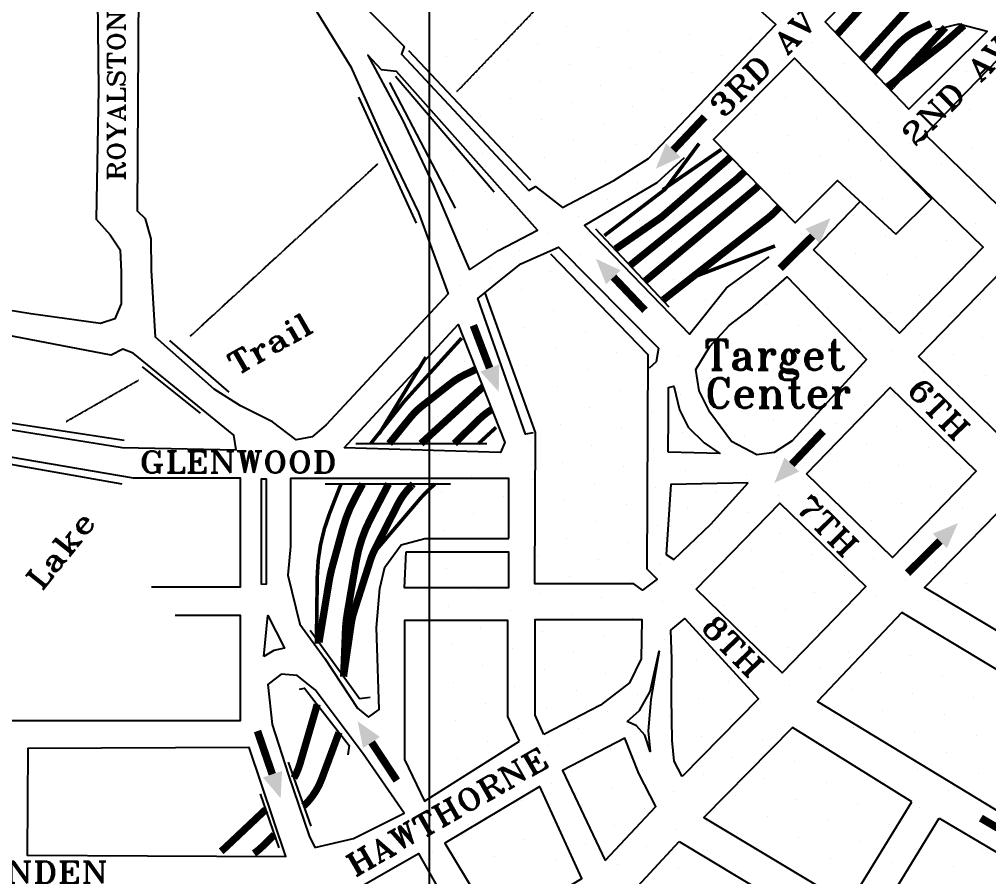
# Model space of a CAD drawing. Extents: x -273 to 22785, y -15 to 12122.
# Drawn here: x 2718 to 5382, y 6280 to 8636 of the extents above; entities that cross this region are included whole.
import ezdxf

# ---------------------------------------------------------------- set-up
doc = ezdxf.new("R2010")
doc.units = 0
doc.linetypes.add('HIDDEN', pattern=[0.375, 0.25, -0.125])
doc.linetypes.add('HIDDEN_2', pattern=[0.1875, 0.125, -0.0625])
doc.layers.get('0').update_dxf_attribs({"linetype": 'CONTINUOUS'})
for name, color, linetype in [('BORDER_AND_TITLE_INFORMATI', 5, 'CONTINUOUS'), ('FREEWAYS', 2, 'CONTINUOUS'), ('HYPERLINK_REGIONS', 253, 'CONTINUOUS'), ('RAIL_ROADS', 3, 'HIDDEN_2'), ('STREET_CURBS', 7, 'CONTINUOUS'), ('STREET_NAMES', 7, 'CONTINUOUS'), ('TEXT_LABELS_AND_DIRECTIONS', 1, 'HIDDEN'), ('TRAFFIC_DIRECTION_ARROW', 7, 'CONTINUOUS')]:
    doc.layers.add(name, color=color, linetype=linetype)
doc.styles.add('ROMAN_60', font='romant.shx', dxfattribs={"height": 60})

# ---------------------------------------------------------------- blocks, each defined once
blk = doc.blocks.new('*X5')
at = {"color": 0}
for p, q in [((4054, 8627.2), (4054, 8627.2)), ((4222.6, 8616.3), (4222.6, 8616.3)), ((4391.3, 8605.5), (4391.3, 8605.5)), ((4809.8, 8630.6), (4809.8, 8630.6)), ((4978.5, 8619.7), (4978.5, 8619.7)), ((5147.1, 8608.8), (5147.1, 8608.8)), ((3972.8, 8580.3), (3972.8, 8580.3)), ((4560, 8594.6), (4560, 8594.6)), ((4728.6, 8583.7), (4728.6, 8583.7)), ((5315.8, 8597.9), (5315.8, 8597.9)), ((4141.5, 8569.5), (4141.5, 8569.5)), ((4310.1, 8558.6), (4310.1, 8558.6)), ((4897.3, 8572.8), (4897.3, 8572.8)), ((5065.9, 8561.9), (5065.9, 8561.9)), ((3891.6, 8533.5), (3891.6, 8533.5)), ((4478.8, 8547.7), (4478.8, 8547.7)), ((4647.4, 8536.8), (4647.4, 8536.8)), ((4816.1, 8525.9), (4816.1, 8525.9)), ((5234.6, 8551.1), (5234.6, 8551.1)), ((4060.3, 8522.6), (4060.3, 8522.6)), ((4228.9, 8511.7), (4228.9, 8511.7)), ((4397.6, 8500.8), (4397.6, 8500.8)), ((4984.7, 8515.1), (4984.7, 8515.1)), ((5153.4, 8504.2), (5153.4, 8504.2)), ((3979.1, 8475.7), (3979.1, 8475.7)), ((4566.2, 8489.9), (4566.2, 8489.9)), ((4734.9, 8479.1), (4734.9, 8479.1)), ((5322.1, 8493.3), (5322.1, 8493.3)), ((4147.7, 8464.8), (4147.7, 8464.8)), ((4316.4, 8453.9), (4316.4, 8453.9)), ((4903.6, 8468.2), (4903.6, 8468.2)), ((5072.2, 8457.3), (5072.2, 8457.3)), ((5240.9, 8446.4), (5240.9, 8446.4)), ((3897.9, 8428.8), (3897.9, 8428.8)), ((4485, 8443.1), (4485, 8443.1)), ((4653.7, 8432.2), (4653.7, 8432.2)), ((4822.4, 8421.3), (4822.4, 8421.3)), ((4066.5, 8418), (4066.5, 8418)), ((4235.2, 8407.1), (4235.2, 8407.1)), ((4403.9, 8396.2), (4403.9, 8396.2)), ((4991, 8410.4), (4991, 8410.4)), ((5159.7, 8399.6), (5159.7, 8399.6)), ((3985.4, 8371.1), (3985.4, 8371.1)), ((4572.5, 8385.3), (4572.5, 8385.3)), ((4741.2, 8374.4), (4741.2, 8374.4)), ((5328.3, 8388.7), (5328.3, 8388.7)), ((4154, 8360.2), (4154, 8360.2)), ((4322.7, 8349.3), (4322.7, 8349.3)), ((4491.3, 8338.4), (4491.3, 8338.4)), ((4909.8, 8363.6), (4909.8, 8363.6)), ((5078.5, 8352.7), (5078.5, 8352.7)), ((5247.2, 8341.8), (5247.2, 8341.8)), ((3904.2, 8324.2), (3904.2, 8324.2)), ((4072.8, 8313.3), (4072.8, 8313.3)), ((4660, 8327.6), (4660, 8327.6)), ((4828.6, 8316.7), (4828.6, 8316.7)), ((4241.5, 8302.4), (4241.5, 8302.4)), ((4410.1, 8291.6), (4410.1, 8291.6)), ((4997.3, 8305.8), (4997.3, 8305.8)), ((5166, 8294.9), (5166, 8294.9)), ((3991.6, 8266.4), (3991.6, 8266.4)), ((4578.8, 8280.7), (4578.8, 8280.7)), ((4747.5, 8269.8), (4747.5, 8269.8)), ((4916.1, 8258.9), (4916.1, 8258.9)), ((5334.6, 8284.1), (5334.6, 8284.1)), ((4160.3, 8255.6), (4160.3, 8255.6)), ((4329, 8244.7), (4329, 8244.7)), ((4497.6, 8233.8), (4497.6, 8233.8)), ((5084.8, 8248.1), (5084.8, 8248.1)), ((5253.4, 8237.2), (5253.4, 8237.2)), ((3910.4, 8219.6), (3910.4, 8219.6)), ((4079.1, 8208.7), (4079.1, 8208.7)), ((4666.3, 8222.9), (4666.3, 8222.9)), ((4834.9, 8212.1), (4834.9, 8212.1)), ((4247.8, 8197.8), (4247.8, 8197.8)), ((4416.4, 8186.9), (4416.4, 8186.9)), ((5003.6, 8201.2), (5003.6, 8201.2)), ((5172.2, 8190.3), (5172.2, 8190.3)), ((5340.9, 8179.4), (5340.9, 8179.4)), ((3997.9, 8161.8), (3997.9, 8161.8)), ((4585.1, 8176.1), (4585.1, 8176.1)), ((4753.7, 8165.2), (4753.7, 8165.2)), ((4922.4, 8154.3), (4922.4, 8154.3)), ((4166.6, 8150.9), (4166.6, 8150.9)), ((4335.2, 8140.1), (4335.2, 8140.1)), ((4503.9, 8129.2), (4503.9, 8129.2)), ((5091.1, 8143.4), (5091.1, 8143.4)), ((5259.7, 8132.6), (5259.7, 8132.6)), ((3916.7, 8114.9), (3916.7, 8114.9)), ((4085.4, 8104.1), (4085.4, 8104.1)), ((4672.5, 8118.3), (4672.5, 8118.3)), ((4841.2, 8107.4), (4841.2, 8107.4)), ((4254, 8093.2), (4254, 8093.2)), ((4422.7, 8082.3), (4422.7, 8082.3)), ((5009.9, 8096.6), (5009.9, 8096.6)), ((5178.5, 8085.7), (5178.5, 8085.7)), ((5347.2, 8074.8), (5347.2, 8074.8)), ((4004.2, 8057.2), (4004.2, 8057.2)), ((4172.9, 8046.3), (4172.9, 8046.3)), ((4591.4, 8071.4), (4591.4, 8071.4)), ((4760, 8060.6), (4760, 8060.6)), ((4928.7, 8049.7), (4928.7, 8049.7)), ((4341.5, 8035.4), (4341.5, 8035.4)), ((4510.2, 8024.6), (4510.2, 8024.6)), ((5097.3, 8038.8), (5097.3, 8038.8)), ((5266, 8027.9), (5266, 8027.9)), ((3923, 8010.3), (3923, 8010.3)), ((4091.7, 7999.4), (4091.7, 7999.4)), ((4678.8, 8013.7), (4678.8, 8013.7)), ((4847.5, 8002.8), (4847.5, 8002.8)), ((5016.1, 7991.9), (5016.1, 7991.9)), ((4260.3, 7988.6), (4260.3, 7988.6)), ((4429, 7977.7), (4429, 7977.7)), ((4597.6, 7966.8), (4597.6, 7966.8)), ((5184.8, 7981.1), (5184.8, 7981.1)), ((5353.5, 7970.2), (5353.5, 7970.2)), ((4010.5, 7952.6), (4010.5, 7952.6)), ((4179.1, 7941.7), (4179.1, 7941.7)), ((4766.3, 7955.9), (4766.3, 7955.9)), ((4935, 7945.1), (4935, 7945.1)), ((4347.8, 7930.8), (4347.8, 7930.8)), ((4516.5, 7919.9), (4516.5, 7919.9)), ((5103.6, 7934.2), (5103.6, 7934.2)), ((5272.3, 7923.3), (5272.3, 7923.3)), ((3929.3, 7905.7), (3929.3, 7905.7)), ((4097.9, 7894.8), (4097.9, 7894.8)), ((4685.1, 7909.1), (4685.1, 7909.1)), ((4853.8, 7898.2), (4853.8, 7898.2)), ((5022.4, 7887.3), (5022.4, 7887.3)), ((3848.1, 7858.8), (3848.1, 7858.8)), ((4266.6, 7883.9), (4266.6, 7883.9)), ((4435.3, 7873.1), (4435.3, 7873.1)), ((4603.9, 7862.2), (4603.9, 7862.2)), ((5191.1, 7876.4), (5191.1, 7876.4)), ((5359.7, 7865.5), (5359.7, 7865.5)), ((4016.8, 7847.9), (4016.8, 7847.9)), ((4185.4, 7837.1), (4185.4, 7837.1)), ((4772.6, 7851.3), (4772.6, 7851.3)), ((4941.2, 7840.4), (4941.2, 7840.4)), ((4354.1, 7826.2), (4354.1, 7826.2)), ((4522.7, 7815.3), (4522.7, 7815.3)), ((5109.9, 7829.6), (5109.9, 7829.6)), ((5278.6, 7818.7), (5278.6, 7818.7)), ((3935.6, 7801.1), (3935.6, 7801.1)), ((4104.2, 7790.2), (4104.2, 7790.2)), ((4272.9, 7779.3), (4272.9, 7779.3)), ((4691.4, 7804.4), (4691.4, 7804.4)), ((4860, 7793.6), (4860, 7793.6)), ((5028.7, 7782.7), (5028.7, 7782.7)), ((3854.4, 7754.2), (3854.4, 7754.2)), ((4441.5, 7768.4), (4441.5, 7768.4)), ((4610.2, 7757.6), (4610.2, 7757.6)), ((5197.4, 7771.8), (5197.4, 7771.8)), ((5366, 7760.9), (5366, 7760.9)), ((4023, 7743.3), (4023, 7743.3)), ((4191.7, 7732.4), (4191.7, 7732.4)), ((4778.9, 7746.7), (4778.9, 7746.7)), ((4947.5, 7735.8), (4947.5, 7735.8)), ((4360.4, 7721.6), (4360.4, 7721.6)), ((4529, 7710.7), (4529, 7710.7)), ((4697.7, 7699.8), (4697.7, 7699.8)), ((5116.2, 7724.9), (5116.2, 7724.9)), ((5284.8, 7714), (5284.8, 7714)), ((3941.8, 7696.4), (3941.8, 7696.4)), ((4110.5, 7685.6), (4110.5, 7685.6)), ((4279.2, 7674.7), (4279.2, 7674.7)), ((4866.3, 7688.9), (4866.3, 7688.9)), ((5035, 7678), (5035, 7678)), ((3860.7, 7649.6), (3860.7, 7649.6)), ((4447.8, 7663.8), (4447.8, 7663.8)), ((4616.5, 7652.9), (4616.5, 7652.9)), ((5203.6, 7667.2), (5203.6, 7667.2)), ((5372.3, 7656.3), (5372.3, 7656.3)), ((4029.3, 7638.7), (4029.3, 7638.7)), ((4198, 7627.8), (4198, 7627.8)), ((4785.1, 7642.1), (4785.1, 7642.1)), ((4953.8, 7631.2), (4953.8, 7631.2)), ((5122.5, 7620.3), (5122.5, 7620.3)), ((4366.6, 7616.9), (4366.6, 7616.9)), ((4535.3, 7606.1), (4535.3, 7606.1)), ((4704, 7595.2), (4704, 7595.2)), ((5291.1, 7609.4), (5291.1, 7609.4)), ((3948.1, 7591.8), (3948.1, 7591.8)), ((4116.8, 7580.9), (4116.8, 7580.9)), ((4285.4, 7570.1), (4285.4, 7570.1)), ((4872.6, 7584.3), (4872.6, 7584.3)), ((5041.3, 7573.4), (5041.3, 7573.4)), ((3866.9, 7544.9), (3866.9, 7544.9)), ((4454.1, 7559.2), (4454.1, 7559.2)), ((4622.8, 7548.3), (4622.8, 7548.3)), ((5209.9, 7562.5), (5209.9, 7562.5)), ((5378.6, 7551.7), (5378.6, 7551.7)), ((4035.6, 7534.1), (4035.6, 7534.1)), ((4204.3, 7523.2), (4204.3, 7523.2)), ((4791.4, 7537.4), (4791.4, 7537.4)), ((4960.1, 7526.5), (4960.1, 7526.5)), ((5128.7, 7515.7), (5128.7, 7515.7)), ((3954.4, 7487.2), (3954.4, 7487.2)), ((4372.9, 7512.3), (4372.9, 7512.3)), ((4541.6, 7501.4), (4541.6, 7501.4)), ((4710.2, 7490.5), (4710.2, 7490.5)), ((5297.4, 7504.8), (5297.4, 7504.8)), ((4123.1, 7476.3), (4123.1, 7476.3)), ((4291.7, 7465.4), (4291.7, 7465.4)), ((4878.9, 7479.7), (4878.9, 7479.7)), ((5047.5, 7468.8), (5047.5, 7468.8)), ((3873.2, 7440.3), (3873.2, 7440.3)), ((4460.4, 7454.6), (4460.4, 7454.6)), ((4629, 7443.7), (4629, 7443.7)), ((4797.7, 7432.8), (4797.7, 7432.8)), ((5216.2, 7457.9), (5216.2, 7457.9)), ((4041.9, 7429.4), (4041.9, 7429.4)), ((4210.5, 7418.6), (4210.5, 7418.6)), ((4379.2, 7407.7), (4379.2, 7407.7)), ((4966.4, 7421.9), (4966.4, 7421.9)), ((5135, 7411), (5135, 7411)), ((3960.7, 7382.6), (3960.7, 7382.6)), ((4547.9, 7396.8), (4547.9, 7396.8)), ((4716.5, 7385.9), (4716.5, 7385.9)), ((5303.7, 7400.2), (5303.7, 7400.2)), ((4129.3, 7371.7), (4129.3, 7371.7)), ((4298, 7360.8), (4298, 7360.8)), ((4885.2, 7375), (4885.2, 7375)), ((5053.8, 7364.2), (5053.8, 7364.2)), ((5222.5, 7353.3), (5222.5, 7353.3)), ((3879.5, 7335.7), (3879.5, 7335.7)), ((4466.7, 7349.9), (4466.7, 7349.9)), ((4635.3, 7339), (4635.3, 7339)), ((4804, 7328.2), (4804, 7328.2)), ((4048.2, 7324.8), (4048.2, 7324.8)), ((4216.8, 7313.9), (4216.8, 7313.9)), ((4385.5, 7303), (4385.5, 7303)), ((4972.6, 7317.3), (4972.6, 7317.3)), ((5141.3, 7306.4), (5141.3, 7306.4)), ((3967, 7277.9), (3967, 7277.9)), ((4554.1, 7292.2), (4554.1, 7292.2)), ((4722.8, 7281.3), (4722.8, 7281.3)), ((5310, 7295.5), (5310, 7295.5)), ((4135.6, 7267.1), (4135.6, 7267.1)), ((4304.3, 7256.2), (4304.3, 7256.2)), ((4891.5, 7270.4), (4891.5, 7270.4)), ((5060.1, 7259.5), (5060.1, 7259.5)), ((5228.8, 7248.7), (5228.8, 7248.7)), ((3885.8, 7231.1), (3885.8, 7231.1)), ((4054.4, 7220.2), (4054.4, 7220.2)), ((4472.9, 7245.3), (4472.9, 7245.3)), ((4641.6, 7234.4), (4641.6, 7234.4)), ((4810.3, 7223.5), (4810.3, 7223.5)), ((4223.1, 7209.3), (4223.1, 7209.3)), ((4391.8, 7198.4), (4391.8, 7198.4)), ((4978.9, 7212.7), (4978.9, 7212.7)), ((5147.6, 7201.8), (5147.6, 7201.8)), ((3973.2, 7173.3), (3973.2, 7173.3)), ((4560.4, 7187.5), (4560.4, 7187.5)), ((4729.1, 7176.7), (4729.1, 7176.7)), ((5316.2, 7190.9), (5316.2, 7190.9)), ((4141.9, 7162.4), (4141.9, 7162.4)), ((4310.6, 7151.5), (4310.6, 7151.5)), ((4479.2, 7140.7), (4479.2, 7140.7)), ((4897.7, 7165.8), (4897.7, 7165.8)), ((5066.4, 7154.9), (5066.4, 7154.9)), ((5235, 7144), (5235, 7144)), ((3892.1, 7126.4), (3892.1, 7126.4)), ((4060.7, 7115.5), (4060.7, 7115.5)), ((4647.9, 7129.8), (4647.9, 7129.8)), ((4816.5, 7118.9), (4816.5, 7118.9)), ((4229.4, 7104.7), (4229.4, 7104.7)), ((4398, 7093.8), (4398, 7093.8)), ((4985.2, 7108), (4985.2, 7108)), ((5153.9, 7097.2), (5153.9, 7097.2)), ((5322.5, 7086.3), (5322.5, 7086.3)), ((3979.5, 7068.7), (3979.5, 7068.7)), ((4566.7, 7082.9), (4566.7, 7082.9)), ((4735.4, 7072), (4735.4, 7072)), ((4904, 7061.2), (4904, 7061.2)), ((4148.2, 7057.8), (4148.2, 7057.8)), ((4316.8, 7046.9), (4316.8, 7046.9)), ((4485.5, 7036), (4485.5, 7036)), ((5072.7, 7050.3), (5072.7, 7050.3)), ((5241.3, 7039.4), (5241.3, 7039.4)), ((3898.3, 7021.8), (3898.3, 7021.8)), ((4067, 7010.9), (4067, 7010.9)), ((4654.2, 7025.2), (4654.2, 7025.2)), ((4822.8, 7014.3), (4822.8, 7014.3)), ((4235.7, 7000), (4235.7, 7000)), ((4404.3, 6989.2), (4404.3, 6989.2)), ((4991.5, 7003.4), (4991.5, 7003.4)), ((5160.1, 6992.5), (5160.1, 6992.5)), ((5328.8, 6981.7), (5328.8, 6981.7)), ((3985.8, 6964), (3985.8, 6964)), ((4154.5, 6953.2), (4154.5, 6953.2)), ((4573, 6978.3), (4573, 6978.3)), ((4741.6, 6967.4), (4741.6, 6967.4)), ((4910.3, 6956.5), (4910.3, 6956.5)), ((4323.1, 6942.3), (4323.1, 6942.3)), ((4491.8, 6931.4), (4491.8, 6931.4)), ((5079, 6945.7), (5079, 6945.7)), ((5247.6, 6934.8), (5247.6, 6934.8)), ((3904.6, 6917.2), (3904.6, 6917.2)), ((4073.3, 6906.3), (4073.3, 6906.3)), ((4660.4, 6920.5), (4660.4, 6920.5)), ((4829.1, 6909.7), (4829.1, 6909.7)), ((4241.9, 6895.4), (4241.9, 6895.4)), ((4410.6, 6884.5), (4410.6, 6884.5)), ((4579.3, 6873.7), (4579.3, 6873.7)), ((4997.8, 6898.8), (4997.8, 6898.8)), ((5166.4, 6887.9), (5166.4, 6887.9)), ((5335.1, 6877), (5335.1, 6877)), ((3992.1, 6859.4), (3992.1, 6859.4)), ((4160.7, 6848.5), (4160.7, 6848.5)), ((4747.9, 6862.8), (4747.9, 6862.8)), ((4916.6, 6851.9), (4916.6, 6851.9)), ((4329.4, 6837.7), (4329.4, 6837.7)), ((4498.1, 6826.8), (4498.1, 6826.8)), ((5085.2, 6841), (5085.2, 6841)), ((5253.9, 6830.2), (5253.9, 6830.2)), ((3910.9, 6812.5), (3910.9, 6812.5)), ((4079.6, 6801.7), (4079.6, 6801.7)), ((4666.7, 6815.9), (4666.7, 6815.9)), ((4835.4, 6805), (4835.4, 6805)), ((5004, 6794.2), (5004, 6794.2)), ((4248.2, 6790.8), (4248.2, 6790.8)), ((4416.9, 6779.9), (4416.9, 6779.9)), ((4585.5, 6769), (4585.5, 6769)), ((5172.7, 6783.3), (5172.7, 6783.3)), ((5341.4, 6772.4), (5341.4, 6772.4)), ((3998.4, 6754.8), (3998.4, 6754.8)), ((4167, 6743.9), (4167, 6743.9)), ((4754.2, 6758.2), (4754.2, 6758.2)), ((4922.9, 6747.3), (4922.9, 6747.3)), ((4335.7, 6733), (4335.7, 6733)), ((4504.3, 6722.2), (4504.3, 6722.2)), ((5091.5, 6736.4), (5091.5, 6736.4)), ((5260.2, 6725.5), (5260.2, 6725.5)), ((3917.2, 6707.9), (3917.2, 6707.9)), ((4085.8, 6697), (4085.8, 6697)), ((4673, 6711.3), (4673, 6711.3)), ((4841.7, 6700.4), (4841.7, 6700.4)), ((5010.3, 6689.5), (5010.3, 6689.5)), ((4254.5, 6686.2), (4254.5, 6686.2)), ((4423.2, 6675.3), (4423.2, 6675.3)), ((4591.8, 6664.4), (4591.8, 6664.4)), ((5179, 6678.6), (5179, 6678.6)), ((5347.6, 6667.8), (5347.6, 6667.8)), ((4004.6, 6650.2), (4004.6, 6650.2)), ((4173.3, 6639.3), (4173.3, 6639.3)), ((4760.5, 6653.5), (4760.5, 6653.5)), ((4929.1, 6642.7), (4929.1, 6642.7)), ((4342, 6628.4), (4342, 6628.4)), ((4510.6, 6617.5), (4510.6, 6617.5)), ((4679.3, 6606.7), (4679.3, 6606.7)), ((5097.8, 6631.8), (5097.8, 6631.8)), ((5266.5, 6620.9), (5266.5, 6620.9)), ((3923.5, 6603.3), (3923.5, 6603.3)), ((4092.1, 6592.4), (4092.1, 6592.4)), ((4260.8, 6581.5), (4260.8, 6581.5)), ((4847.9, 6595.8), (4847.9, 6595.8)), ((5016.6, 6584.9), (5016.6, 6584.9)), ((4429.4, 6570.7), (4429.4, 6570.7)), ((4598.1, 6559.8), (4598.1, 6559.8)), ((5185.3, 6574), (5185.3, 6574)), ((5353.9, 6563.1), (5353.9, 6563.1)), ((4010.9, 6545.5), (4010.9, 6545.5)), ((4179.6, 6534.7), (4179.6, 6534.7)), ((4766.8, 6548.9), (4766.8, 6548.9)), ((4935.4, 6538), (4935.4, 6538)), ((5104.1, 6527.1), (5104.1, 6527.1)), ((4348.2, 6523.8), (4348.2, 6523.8)), ((4516.9, 6512.9), (4516.9, 6512.9)), ((4685.6, 6502), (4685.6, 6502)), ((5272.7, 6516.3), (5272.7, 6516.3)), ((3929.7, 6498.7), (3929.7, 6498.7)), ((4098.4, 6487.8), (4098.4, 6487.8)), ((4267.1, 6476.9), (4267.1, 6476.9)), ((4854.2, 6491.1), (4854.2, 6491.1)), ((5022.9, 6480.3), (5022.9, 6480.3)), ((3848.5, 6451.8), (3848.5, 6451.8)), ((4435.7, 6466), (4435.7, 6466)), ((4604.4, 6455.2), (4604.4, 6455.2)), ((5191.5, 6469.4), (5191.5, 6469.4)), ((5360.2, 6458.5), (5360.2, 6458.5)), ((4017.2, 6440.9), (4017.2, 6440.9)), ((4185.9, 6430), (4185.9, 6430)), ((4773, 6444.3), (4773, 6444.3)), ((4941.7, 6433.4), (4941.7, 6433.4)), ((5110.4, 6422.5), (5110.4, 6422.5)), ((3936, 6394), (3936, 6394)), ((4354.5, 6419.2), (4354.5, 6419.2)), ((4523.2, 6408.3), (4523.2, 6408.3)), ((4691.8, 6397.4), (4691.8, 6397.4)), ((5279, 6411.6), (5279, 6411.6)), ((4104.7, 6383.2), (4104.7, 6383.2)), ((4273.3, 6372.3), (4273.3, 6372.3)), ((4860.5, 6386.5), (4860.5, 6386.5)), ((5029.2, 6375.6), (5029.2, 6375.6)), ((3854.8, 6347.2), (3854.8, 6347.2)), ((4442, 6361.4), (4442, 6361.4)), ((4610.7, 6350.5), (4610.7, 6350.5)), ((5197.8, 6364.8), (5197.8, 6364.8)), ((5366.5, 6353.9), (5366.5, 6353.9)), ((4023.5, 6336.3), (4023.5, 6336.3)), ((4192.1, 6325.4), (4192.1, 6325.4)), ((4360.8, 6314.5), (4360.8, 6314.5)), ((4779.3, 6339.6), (4779.3, 6339.6)), ((4948, 6328.8), (4948, 6328.8)), ((5116.6, 6317.9), (5116.6, 6317.9)), ((3942.3, 6289.4), (3942.3, 6289.4)), ((4529.5, 6303.6), (4529.5, 6303.6)), ((4698.1, 6292.8), (4698.1, 6292.8)), ((5285.3, 6307), (5285.3, 6307)), ((4866.8, 6281.9), (4866.8, 6281.9))]:
    blk.add_line(p, q, dxfattribs=at)
blk = doc.blocks.new('*U6')
at = {"layer": 'HYPERLINK_REGIONS'}
blk.add_line((3844.6, 9621.1), (3844.6, 3375.8), dxfattribs=at)
blk = doc.blocks.new('ARROW')
at = {"layer": 'STREET_CURBS', "const_width": 23.4}
blk.add_lwpolyline([(-67.3, -0.9), (-207.4, -0.9)], dxfattribs=at)
at = {"layer": 'STREET_CURBS'}
blk.add_solid([(-67.3, 30.7), (10.7, -0.5), (-67.3, -31.3)], dxfattribs=at)

msp = doc.modelspace()

# ---------------------------------------------------------------- linework, layer by layer
at = {"layer": 'FREEWAYS'}
for points, const_width in [([(5182, 8832.7), (4970, 8599.4), (4965.5, 8594.3)], 20), ([(5313.8, 8618.9), (5260.3, 8571.2), (5103.7, 8450.2)], 20), ([(4326, 8041.7), (4492.7, 8168.7), (4586.4, 8294.6)], 10), ([(4672.6, 8258.5), (4667.4, 8252.5), (4482.8, 8092.2), (4356.4, 8004.7)], 20), ([(4647.2, 8278.3), (4486.2, 8167.3)], 10), ([(4579.8, 7930.9), (4776.4, 8006), (4795, 8013.1)], 10), ([(3835.5, 7707.7), (3706.8, 7496.7)], 10)]:
    msp.add_lwpolyline(points, dxfattribs=dict(at, const_width=const_width))
for points, const_width in [([(5032.1, 8524.8), (5243.3, 8756.6, 0.011103), (5249.1, 8763.2)], 20), ([(5065.5, 8490), (5124.7, 8558.5, -0.104958), (5190.9, 8608.7), (5223.9, 8624.2)], 20), ([(5263.2, 8613.4), (5115.8, 8454, 0.000163), (5115.7, 8453.9), (5108, 8445.6, -0.040444)], 20), ([(4397.8, 7960.7), (4683.8, 8192, 0.020716), (4696.2, 8202.9), (4712.1, 8218.1, 0.017225)], 20), ([(4438.7, 7917.3), (4737.7, 8167.3, 0.020298), (4749.7, 8178.2), (4750.4, 8178.8, 0.020112)], 20), ([(4807.5, 8120.4), (4800.1, 8112.3, -0.040444), (4776.3, 8090.4), (4487.8, 7865, -0.024563)], 20), ([(3933.7, 7760), (3781.9, 7592.7, 0.016389), (3773.4, 7582.7), (3683.8, 7470, 0.075261)], 10), ([(3734.4, 7470), (3792.5, 7541.6, -0.055745), (3824.2, 7572.8), (3904.2, 7635.7, -0.055947), (3942.1, 7659.2), (3957.9, 7666.7, 0.021134), (3972.9, 7674.6)], 20), ([(3821.8, 7470), (3984.4, 7618.5, -0.013079), (3992.3, 7625.3)], 20), ([(4016.6, 7564), (4014, 7562.4, 0.052827), (3981, 7536.2), (3913.5, 7470, 0.08096)], 20), ([(4028.2, 7514.6), (3980, 7470, 0.028976)], 10), ([(3602.5, 7359, 0.016767), (3597.2, 7346.6), (3570.7, 7278.5, 0.089858), (3536.7, 7103.5), (3534.4, 6920.5)], 10), ([(3541.7, 6923.4, -0.012861), (3543.1, 6933.6), (3569.4, 7092.2, -0.025891), (3578.3, 7132.6), (3606.8, 7236.4, -0.05713), (3640.8, 7321), (3658.4, 7353.4, -0.007942), (3661.5, 7359)], 20), ([(3800.4, 7359), (3796, 7354.6, 0.08096), (3757.9, 7302.7), (3695, 7179.3, 0.040824), (3682.6, 7149.1), (3637.3, 7007, 0.041056), (3630, 6975), (3608.9, 6830)], 20), ([(3609.3, 6829.5), (3614.2, 6953.1, -0.032358), (3619.5, 7004.6), (3643.6, 7146, -0.077714), (3682.9, 7263.2), (3727.8, 7349.7, -0.013221), (3732.9, 7359)], 20), ([(3860.4, 7359), (3843, 7342.8, 0.028976), (3818.9, 7317.8), (3698.7, 7177.1)], 10), ([(3472.7, 6550.7, 0.05564), (3489.7, 6591.7), (3532.9, 6740, 0.017494), (3536.3, 6753.6)], 20), ([(3499.9, 6474.2), (3501.7, 6476, 0.110489), (3549.3, 6549.2), (3592.9, 6666.5, 0.013334), (3596.4, 6676.6)], 20), ([(3272.4, 6349.6, 0.021091), (3285.1, 6360.6), (3395, 6464.4, 0.133508)], 20), ([(3362.9, 6343.6, 0.038988), (3386.8, 6363.6), (3418.8, 6394.9, 0.110489)], 20)]:
    msp.add_lwpolyline(points, format="xyb", dxfattribs=dict(at, const_width=const_width))
at = {"layer": 'RAIL_ROADS'}
for points in [[(3920.6, 8438.5), (3933.3, 8450.3), (4383.3, 8920.3)], [(3188.4, 7765.9), (3703.3, 8239)], [(2846.2, 7530.5), (3045.3, 7644.2)]]:
    msp.add_lwpolyline(points, dxfattribs=at)
at = {"layer": 'STREET_CURBS'}
for p, q in [((4301.2, 8060), (4502.7, 7845.8)), ((3130.6, 7753.6), (3293.8, 7611.6)), ((3055.8, 7681), (3214.6, 7554)), ((3457.2, 6594.3), (3519.5, 6418.9)), ((3380.1, 6507.7), (3431.2, 6358.9))]:
    msp.add_line(p, q, dxfattribs=at)
for points in [[(3330.2, 9013.4), (3775.2, 8561.5), (3768, 8540.1), (4118.5, 8165.9), (4136.6, 8176.2), (4210.4, 8118.7), (4351.5, 8193), (4447.3, 8253.8), (4797.6, 8622.1), (4718.5, 8693.1), (4721.8, 8713.6), (4399.6, 9037.4), (4373.6, 9032.7), (4043.5, 9363.1), (3425.8, 9371.9), (3103.1, 9373), (3101, 9251.4)], [(2433.1, 7932.9), (2433.1, 9296.1), (2777.4, 9297.2), (2931.4, 9161), (2929, 9020.7), (2935.2, 8444.2), (2929, 8086.8), (2968, 8044), (2994.9, 8002.3), (2997.5, 7941.3), (2997.8, 7854.5), (2980.7, 7813.2), (2941.2, 7799.6), (2749.8, 7826.8), (2477.2, 7870.5), (2439.8, 7888.7)], [(3047.2, 8870.9), (3332.4, 8872.3), (3535.3, 8656.1), (3628.9, 8505.3), (3718.5, 8304.5), (3815, 8105.2), (3896.7, 7882), (3561, 7521.5), (3523, 7489), (3478.4, 7480), (3413.5, 7529.9), (3325.5, 7574), (3253, 7619.5), (3092.2, 7762.1), (3081, 7946.4), (3080.6, 8032.4), (3064.3, 8087.7), (3043.1, 8108.9)], [(5207.3, 8319.7), (5437.2, 8556.5), (5674, 8326.7), (5444.1, 8089.9)], [(3955.6, 7947.3), (4035.3, 8000.8), (4142.1, 8056.5), (3754.4, 8492.2), (3712.9, 8496.7), (3675.9, 8537.7), (3770.7, 8359.9), (3855, 8181.2), (3925.9, 8015.2)], [(5127.1, 8045.6), (5224.9, 8142.4), (4848.5, 8529.4), (4626.1, 8306.1), (4850.3, 8076.6), (4966.3, 8192.7)], [(5189.2, 7709.1), (5419.1, 7945.8), (5655.9, 7716), (5426, 7479.2)], [(4745.2, 7438.8), (4675.2, 7476), (4615.6, 7556.3), (4586.8, 7614.6), (4577.6, 7673.5), (4615.8, 7737.1), (4668.7, 7794.9), (4727.7, 7839.7), (4828.2, 7928.5), (5046.4, 7701.4), (4841.9, 7477.5), (4792.7, 7445.9)], [(3610.7, 7457.9), (3924.2, 7797.6), (4052.7, 7472.8), (4040.8, 7445.9)], [(4501.3, 7446.2), (4502.5, 7544.9), (4502.6, 7624), (4516.5, 7627.7), (4532.4, 7562.8), (4556.5, 7515.5), (4600.6, 7472.5), (4643.5, 7442.5)], [(4881.3, 7387.2), (5111.2, 7624), (5347.9, 7394.2), (5118.1, 7157.4)], [(3383.5, 7082.7), (3383.5, 7372.7), (3396, 7372.7), (3396, 7083.9)], [(4063.4, 7209.5), (4063.4, 7374.2), (3463, 7374.2), (3463, 7187.6), (3456.2, 7108.6), (3488.5, 6973.6), (3557.4, 6879.7), (3647.2, 6743), (3677.4, 6718.1), (3706.7, 6739.2), (3700, 6964.4), (3708.9, 7071.4), (3722.6, 7130.2), (3767.5, 7192.2), (3832.2, 7208.9)], [(4720.7, 7361.9), (4508.9, 7357.7), (4495.3, 7165.2), (4516.5, 7151.5), (4618.9, 7248.4)], [(4577.8, 7070), (4807.7, 7306.7), (5044.5, 7076.9), (4814.6, 6840.1)], [(5446.8, 7320.9), (5996.2, 6991.2), (5963.1, 6875.2), (5885.1, 6787), (5814.9, 6710.6), (5206, 7074.5)], [(3781.2, 7172.5), (4062.7, 7172.5), (4062.7, 7073.5), (3776.7, 7073.5)], [(3389.8, 6884.8), (3400.8, 6997.2), (3446.7, 6907.6), (3417.6, 6901.5)], [(4092.9, 6652.5), (4060.8, 6720.1), (4060.8, 6983.7), (3776.2, 6983.7), (3776.2, 6601.4), (3831.9, 6487.7)], [(4159.3, 6670.6), (4135.7, 6723.3), (4135.7, 6987), (4428.9, 6987), (4426.7, 6878.3), (4394.6, 6812.3), (4315.5, 6751.4)], [(4540, 6555.4), (4517.9, 6597.2), (4512.2, 6654.2), (4510.2, 6771.8), (4511.4, 6877.5), (4508.4, 6957.1), (4546.6, 6989.6), (4749.1, 6768.3)], [(5604.3, 6340.9), (5630.7, 6384.3), (5705.2, 6473.8), (5748.8, 6555.5), (5775.9, 6625.9), (5143.8, 7005.6), (4912, 6760.8)], [(4388.4, 6706.2), (4422.5, 6736.2), (4451.4, 6789.1), (4476.1, 6899.1), (4453.7, 6767.1), (4446.3, 6680.4), (4451.5, 6623.4), (4437.4, 6668.3), (4414, 6694.5)], [(3530.3, 6360.2), (3636.7, 6384.9), (3775.6, 6454.2), (3662.6, 6617.7), (3530.8, 6793), (3481.7, 6833.1), (3437.3, 6836.2), (3400.9, 6807.6), (3412.5, 6697.9), (3457.3, 6559.2), (3514.7, 6392.4)], [(5171.3, 6485.7), (4843.2, 6689.9), (4599.5, 6442.5), (4997.6, 6203.1)], [(4328.3, 6324.5), (4467.4, 6472.8), (4420.3, 6563.5), (4381.8, 6660.7), (4210.6, 6571.7)], [(3070.2, 6337), (3450.4, 6335.7), (3349.7, 6634.6), (2741.2, 6631.8), (2739.5, 6339.2)], [(4148.6, 6527.2), (3887.5, 6372.3), (4030.9, 6133.3), (4264.1, 6275.1)], [(5246.5, 6440.5), (5555.7, 6257.6), (5534.2, 6174.2), (5481.8, 6083.4), (5425.5, 6017.6), (5389.4, 5984.6), (5078.1, 6166.5)], [(4531.2, 6376.5), (4953, 6122.4), (4776.8, 5835.8), (4689.6, 5882.2), (4576.6, 5948.9), (4489.1, 6022.4), (4430.8, 6119.9), (4394.8, 6228.6)], [(3574.9, 6206.5), (3814.8, 6343.1), (3960.1, 6087.6), (3689.5, 5932.9), (3619.3, 6040.4)]]:
    msp.add_lwpolyline(points, close=True, dxfattribs=at)
for points in [[(5161.9, 8860.2), (4932.3, 8628.9), (5162.4, 8388.9), (5377.8, 8602.8), (5300.5, 8622.3), (5234.7, 8606.6)], [(3787.6, 8550), (4122.5, 8194.6)], [(3751.6, 8480), (4023.4, 8161.7)], [(3735.4, 8462.4), (3916.1, 8117)], [(3649.7, 8422.3), (3808.2, 8075.8)], [(4544.9, 8255.6), (4469.9, 8186.5), (4271.3, 8068.9), (4560.2, 7770.6), (4661.9, 7898.4), (4778.6, 7982.9)], [(5130.4, 8239.6), (5130.5, 8239.7), (5367.3, 8009.8), (5137.4, 7773), (4900.6, 8002.9)], [(4900.6, 8002.9), (5029.1, 8135.2)], [(1972.1, 7624), (3000.2, 7459), (3313.6, 7453.2), (3307, 7492.9), (3031.1, 7718.2), (3002.6, 7729.5), (2970.2, 7713), (2678.6, 7768.9), (2358.7, 7829), (2354.2, 8093.8), (2038.6, 8082.9), (2042, 7619.8)], [(4130.6, 7499.3), (4109.5, 7496.1), (3978.1, 7869), (4041.8, 7920.7), (4095.9, 7963.6), (4199.5, 8009.8), (4474.2, 7732.1), (4468.7, 7694.7), (4449, 7676.9)], [(4177.8, 7991.5), (4445.5, 7714.5), (4443, 7124.1)], [(4444, 7123.6), (4470.7, 7097.8), (4430.8, 7067.3), (4407, 7084.6), (4134.8, 7085), (4136.6, 7500.7), (3998.3, 7884.2)], [(3081.4, 7076.2), (3325.9, 7076.2), (3325.9, 7374.7), (3031.5, 7374.7), (1973.9, 7555)], [(2644.5, 7534.4), (3006.2, 7479.4)], [(3642.9, 7470), (4002.9, 7470)], [(2604.4, 7428.9), (2999.3, 7359.1)], [(3558.9, 7359), (3903.2, 7359)], [(3146.1, 6998.7), (3324.9, 6998.7), (3324.9, 6707.7), (2662.6, 6707.7), (2662.6, 6335.5), (2314, 6335.5), (2274, 6053.3), (2273.3, 6028.2)], [(3517.3, 6957.2), (3652.5, 6769.4), (3682.6, 6773)], [(3487.8, 6795), (3501.8, 6797.8), (3624.4, 6640.7), (3620.6, 6614.7)]]:
    msp.add_lwpolyline(points, dxfattribs=at)

# ---------------------------------------------------------------- block references
at = {"layer": 'BORDER_AND_TITLE_INFORMATI'}
msp.add_blockref('*U6', (0, 0), dxfattribs=at)
at = {"layer": 'HYPERLINK_REGIONS', "linetype": 'CONTINUOUS'}
msp.add_blockref('*X5', (0, 0), dxfattribs=at)
at = {"layer": 'TRAFFIC_DIRECTION_ARROW', "yscale": 0.8960000000006402, "zscale": 0.896}
for p, xscale, rotation in [((4474.4, 8232.2), 0.8959999999997387, 226.5563968490701), ((4940.5, 8083), 0.8960000000009245, 44.67619722968664), ((4308.9, 7970.5), 0.8959999999995126, 133.5149038298975), ((4032.6, 7621.5), 0.8960000000005912, 290.8083701159906), ((4799.9, 7368.5), 0.8959999999997387, 226.5563968490701), ((5290.6, 7245.2), 0.8960000000009245, 44.67619722968664), ((3652.4, 6698.7), 0.8959999999993002, 123.4136486775671), ((3433.5, 6504.5), 0.8959999999984455, 288.9368188465489), ((5521.1, 6347.1), 0.8960000000001009, 329.4509984313286)]:
    msp.add_blockref('ARROW', p, dxfattribs=dict(at, xscale=xscale, rotation=rotation))

# ---------------------------------------------------------------- texts
at = {"layer": 'STREET_NAMES', "style": 'ROMAN_60', "width": 1.2}
for s, height, rotation, p in [('3RD AV N', 60, 44.7619, (4651.3, 8361.5)), ('2ND AV N', 60, 44.7619, (5179, 8283.1)), ('ROYALSTON', 48, 90, (3008.6, 8191.8)), ('Trail', 60, 29.6885, (3313.4, 7656.6)), ('6TH', 60, 314.6015, (5154.2, 7614)), ('7TH', 60, 314.6015, (4847.9, 7293.4)), ('Lake', 60, 51.176, (2778.5, 7063.5)), ('8TH', 60, 314.6015, (4587.9, 6962.4)), ('HAWTHORNE', 60, 29.6885, (3639.3, 6278.4))]:
    msp.add_text(s, height=height, rotation=rotation, dxfattribs=at).set_placement(p)
for s, p in [('GLENWOOD', (3047.9, 7389.2)), ('LINDEN', (2588.6, 6261.9))]:
    msp.add_text(s, height=60, dxfattribs=at).set_placement(p)
at = {"layer": 'TEXT_LABELS_AND_DIRECTIONS', "style": 'ROMAN_60'}
for s, p in [('Target', (4600, 7672.7)), ('Center', (4602.9, 7567.9))]:
    msp.add_text(s, height=82.3, dxfattribs=at).set_placement(p)

doc.saveas('drawing.dxf')
